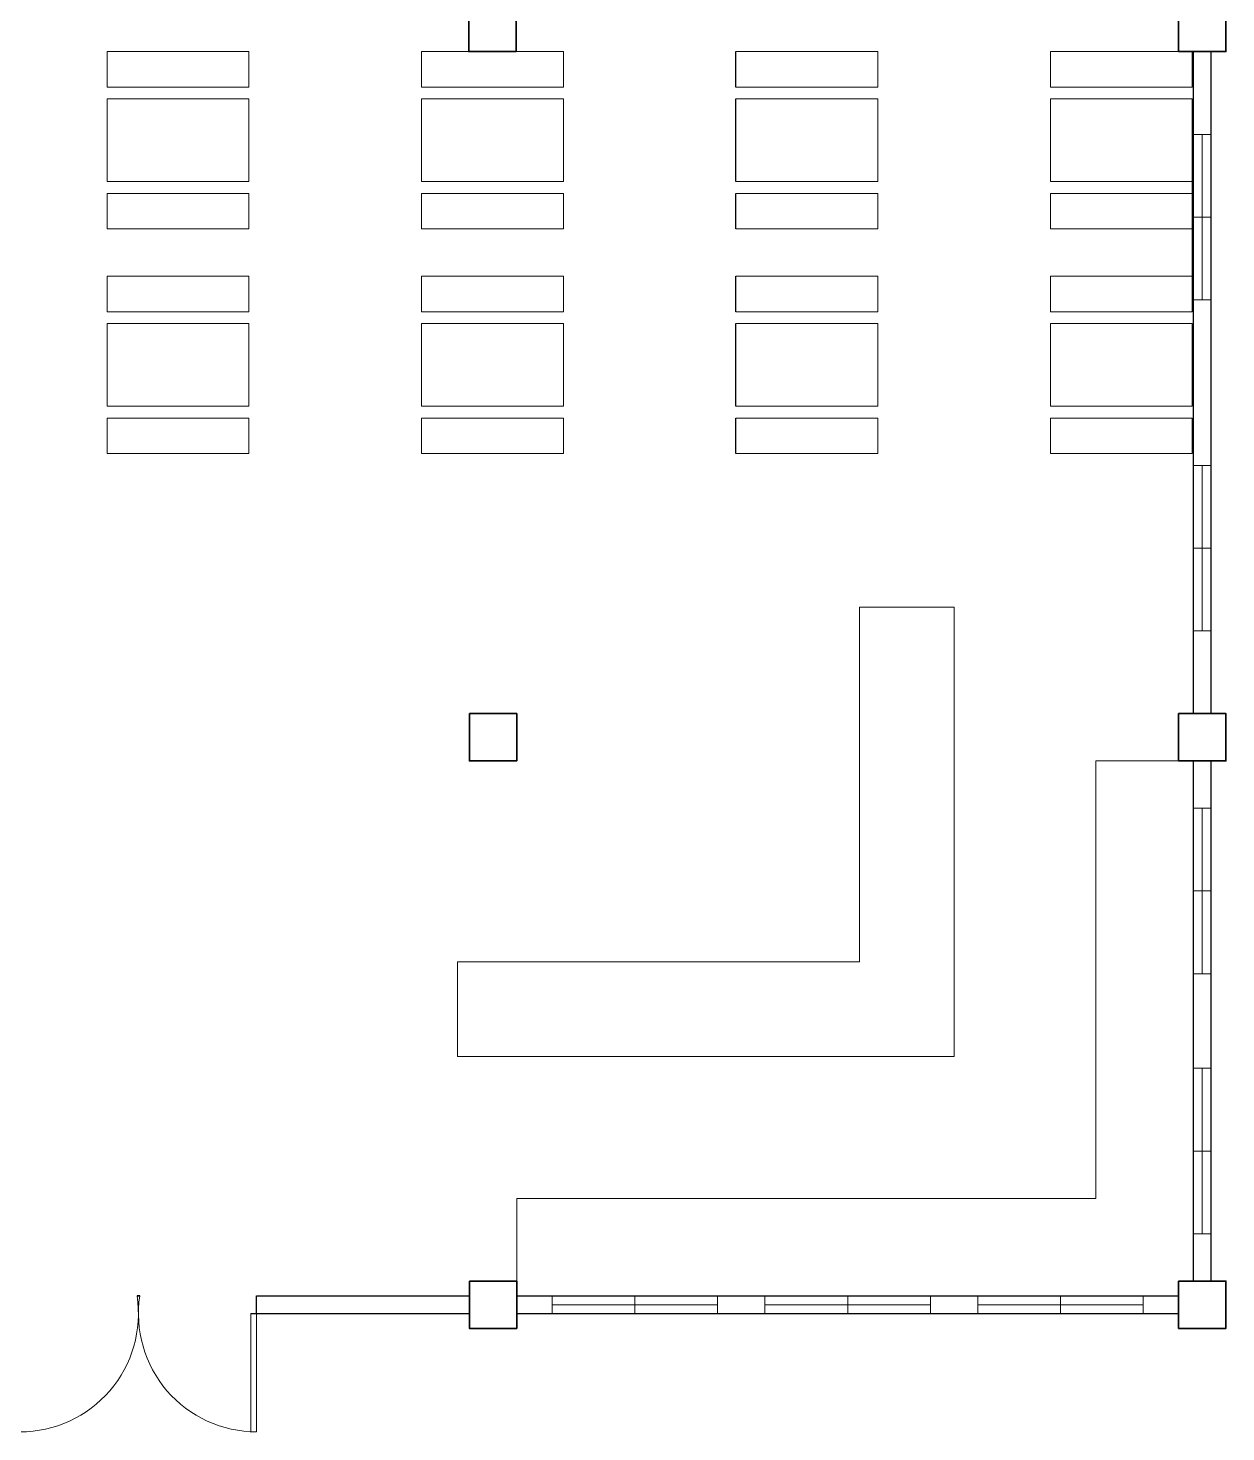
# Model space of a CAD drawing. Header units: millimetres. Extents: x 3 to 434, y 1 to 233.
# Drawn here: x 62.96 to 73.09, y 198 to 209.87 of the extents above; entities that cross this region are included whole.
import ezdxf

# ---------------------------------------------------------------- set-up
doc = ezdxf.new("R2010")
doc.units = ezdxf.units.MM
doc.header["$MEASUREMENT"] = 0

msp = doc.modelspace()

# ---------------------------------------------------------------- linework, layer by layer
at = {"color": 8, "lineweight": 9}
for p, q in [((64.83, 209.675), (63.63, 209.675)), ((63.63, 209.675), (63.63, 209.375)), ((64.83, 209.375), (64.83, 209.675)), ((67.49, 209.675), (66.29, 209.675)), ((66.29, 209.675), (66.29, 209.375)), ((67.49, 209.375), (67.49, 209.675)), ((68.95, 209.675), (70.15, 209.675)), ((70.15, 209.675), (70.15, 209.375)), ((71.61, 209.375), (71.61, 209.675)), ((71.61, 209.675), (72.81, 209.675)), ((63.63, 209.375), (64.83, 209.375)), ((66.29, 209.375), (67.49, 209.375)), ((70.15, 209.375), (68.95, 209.375)), ((72.81, 209.375), (71.61, 209.375)), ((64.83, 209.275), (63.63, 209.275)), ((63.63, 209.275), (63.63, 208.575)), ((64.83, 208.575), (64.83, 209.275)), ((67.49, 209.275), (66.29, 209.275)), ((66.29, 209.275), (66.29, 208.575)), ((67.49, 208.575), (67.49, 209.275)), ((68.95, 209.275), (70.15, 209.275)), ((70.15, 209.275), (70.15, 208.575)), ((71.61, 209.275), (72.81, 209.275)), ((71.61, 208.575), (71.61, 209.275)), ((72.97, 208.975), (72.82, 208.975)), ((72.895, 207.575), (72.895, 208.975)), ((63.63, 208.575), (64.83, 208.575)), ((66.29, 208.575), (67.49, 208.575)), ((70.15, 208.575), (68.95, 208.575)), ((72.81, 208.575), (71.61, 208.575)), ((64.83, 208.475), (63.63, 208.475)), ((63.63, 208.475), (63.63, 208.175)), ((64.83, 208.175), (64.83, 208.475)), ((67.49, 208.475), (66.29, 208.475)), ((66.29, 208.475), (66.29, 208.175)), ((67.49, 208.175), (67.49, 208.475)), ((68.95, 208.475), (70.15, 208.475)), ((70.15, 208.475), (70.15, 208.175)), ((71.61, 208.175), (71.61, 208.475)), ((71.61, 208.475), (72.81, 208.475)), ((72.81, 208.475), (72.81, 208.175)), ((63.63, 208.175), (64.83, 208.175)), ((66.29, 208.175), (67.49, 208.175)), ((70.15, 208.175), (68.95, 208.175)), ((72.81, 208.175), (71.61, 208.175)), ((72.82, 208.275), (72.97, 208.275)), ((64.83, 207.775), (63.63, 207.775)), ((63.63, 207.775), (63.63, 207.475)), ((64.83, 207.475), (64.83, 207.775)), ((67.49, 207.775), (66.29, 207.775)), ((66.29, 207.775), (66.29, 207.475)), ((67.49, 207.475), (67.49, 207.775)), ((68.95, 207.775), (70.15, 207.775)), ((70.15, 207.775), (70.15, 207.475)), ((71.61, 207.475), (71.61, 207.775)), ((71.61, 207.775), (72.81, 207.775)), ((72.81, 207.775), (72.81, 207.475)), ((72.82, 207.575), (72.97, 207.575)), ((63.63, 207.475), (64.83, 207.475)), ((66.29, 207.475), (67.49, 207.475)), ((70.15, 207.475), (68.95, 207.475)), ((72.81, 207.475), (71.61, 207.475)), ((64.83, 207.375), (63.63, 207.375)), ((63.63, 207.375), (63.63, 206.675)), ((64.83, 206.675), (64.83, 207.375)), ((67.49, 207.375), (66.29, 207.375)), ((66.29, 207.375), (66.29, 206.675)), ((67.49, 206.675), (67.49, 207.375)), ((68.95, 207.375), (70.15, 207.375)), ((70.15, 207.375), (70.15, 206.675)), ((71.61, 207.375), (72.81, 207.375)), ((71.61, 206.675), (71.61, 207.375)), ((63.63, 206.675), (64.83, 206.675)), ((66.29, 206.675), (67.49, 206.675)), ((70.15, 206.675), (68.95, 206.675)), ((72.81, 206.675), (71.61, 206.675)), ((64.83, 206.575), (63.63, 206.575)), ((63.63, 206.575), (63.63, 206.275)), ((64.83, 206.275), (64.83, 206.575)), ((67.49, 206.575), (66.29, 206.575)), ((66.29, 206.575), (66.29, 206.275)), ((67.49, 206.275), (67.49, 206.575)), ((68.95, 206.575), (70.15, 206.575)), ((70.15, 206.575), (70.15, 206.275)), ((71.61, 206.275), (71.61, 206.575)), ((71.61, 206.575), (72.81, 206.575)), ((63.63, 206.275), (64.83, 206.275)), ((66.29, 206.275), (67.49, 206.275)), ((70.15, 206.275), (68.95, 206.275)), ((72.81, 206.275), (71.61, 206.275)), ((72.82, 206.175), (72.97, 206.175)), ((72.895, 206.175), (72.895, 204.775)), ((72.82, 205.475), (72.97, 205.475)), ((69.995, 201.975), (69.995, 204.975)), ((69.995, 204.975), (70.795, 204.975)), ((70.795, 204.975), (70.795, 201.175)), ((72.97, 204.775), (72.82, 204.775)), ((72.695, 203.675), (71.995, 203.675)), ((71.995, 203.675), (71.995, 199.975)), ((72.97, 203.275), (72.82, 203.275)), ((72.895, 201.875), (72.895, 203.275)), ((72.82, 202.575), (72.97, 202.575)), ((66.595, 201.175), (66.595, 201.975)), ((66.595, 201.975), (69.995, 201.975)), ((72.82, 201.875), (72.97, 201.875)), ((66.595, 201.175), (70.795, 201.175)), ((72.82, 201.075), (72.97, 201.075)), ((72.895, 201.075), (72.895, 199.675)), ((72.82, 200.375), (72.97, 200.375)), ((67.095, 199.275), (67.095, 199.975)), ((67.095, 199.975), (71.995, 199.975)), ((72.97, 199.675), (72.82, 199.675)), ((67.395, 199), (67.395, 199.15)), ((68.095, 199.15), (68.095, 199)), ((68.795, 199.15), (68.795, 199)), ((68.795, 199.15), (69.195, 199.15)), ((69.195, 199), (69.195, 199.15)), ((69.895, 199.15), (69.895, 199)), ((70.595, 199.15), (70.595, 199)), ((70.995, 199), (70.995, 199.15)), ((71.695, 199.15), (71.695, 199)), ((72.395, 199.15), (72.395, 199)), ((68.795, 199.075), (67.395, 199.075)), ((70.595, 199.075), (69.195, 199.075)), ((72.395, 199.075), (70.995, 199.075))]:
    msp.add_line(p, q, dxfattribs=at)
at = {"color": 8, "lineweight": -2}
for p, q in [((68.95, 209.375), (68.95, 209.675)), ((72.81, 209.675), (72.81, 209.375)), ((68.95, 208.575), (68.95, 209.275)), ((72.81, 209.275), (72.81, 208.575)), ((68.95, 208.175), (68.95, 208.475)), ((68.95, 207.475), (68.95, 207.775)), ((68.95, 206.675), (68.95, 207.375)), ((72.81, 207.375), (72.81, 206.675)), ((68.95, 206.275), (68.95, 206.575)), ((72.81, 206.575), (72.81, 206.275)), ((63.884, 199.15), (63.906, 199.15)), ((63.906, 199.15), (63.884, 199.15))]:
    msp.add_line(p, q, dxfattribs=at)
at = {"color": 8, "lineweight": 25}
for p, q in [((72.82, 204.075), (72.82, 209.675)), ((72.97, 204.075), (72.97, 209.675)), ((72.82, 199.275), (72.82, 203.675)), ((72.97, 199.275), (72.97, 203.675)), ((64.895, 199.15), (66.695, 199.15)), ((64.895, 199), (64.895, 199.15)), ((67.095, 199.15), (72.695, 199.15)), ((64.845, 199), (66.695, 199)), ((67.095, 199), (72.695, 199))]:
    msp.add_line(p, q, dxfattribs=at)
at = {"color": 8, "lineweight": 13}
for p, q in [((64.845, 198), (64.845, 199)), ((64.895, 199), (64.895, 198)), ((64.895, 198), (64.845, 198))]:
    msp.add_line(p, q, dxfattribs=at)
at = {"color": 8, "lineweight": 35}
for points in [[(66.69, 210.075), (67.09, 210.075), (67.09, 209.675), (66.69, 209.675)], [(72.695, 210.075), (73.095, 210.075), (73.095, 209.675), (72.695, 209.675)], [(66.695, 204.075), (67.095, 204.075), (67.095, 203.675), (66.695, 203.675)], [(72.695, 204.075), (73.095, 204.075), (73.095, 203.675), (72.695, 203.675)], [(66.695, 199.275), (67.095, 199.275), (67.095, 198.875), (66.695, 198.875)], [(72.695, 199.275), (73.095, 199.275), (73.095, 198.875), (72.695, 198.875)]]:
    msp.add_lwpolyline(points, close=True, dxfattribs=at)
at = {"color": 8, "lineweight": 9}
for points in [[(72.81, 208.975), (72.97, 208.975), (72.97, 207.575), (72.81, 207.575)], [(72.82, 206.175), (72.97, 206.175), (72.97, 204.775), (72.82, 204.775)], [(72.82, 203.275), (72.97, 203.275), (72.97, 201.875), (72.82, 201.875)], [(72.82, 201.075), (72.97, 201.075), (72.97, 199.675), (72.82, 199.675)], [(67.395, 199.15), (68.795, 199.15), (68.795, 199), (67.395, 199)], [(69.195, 199.15), (70.595, 199.15), (70.595, 199), (69.195, 199)], [(70.995, 199.15), (72.395, 199.15), (72.395, 199), (70.995, 199)]]:
    msp.add_lwpolyline(points, close=True, dxfattribs=at)
at = {"color": 8, "lineweight": 13}
for centre, start, end in [((62.895, 199), 270, 8.6269), ((64.895, 199), 171.3731, 270)]:
    msp.add_arc(centre, 1, start, end, dxfattribs=at)

doc.saveas('drawing.dxf')
